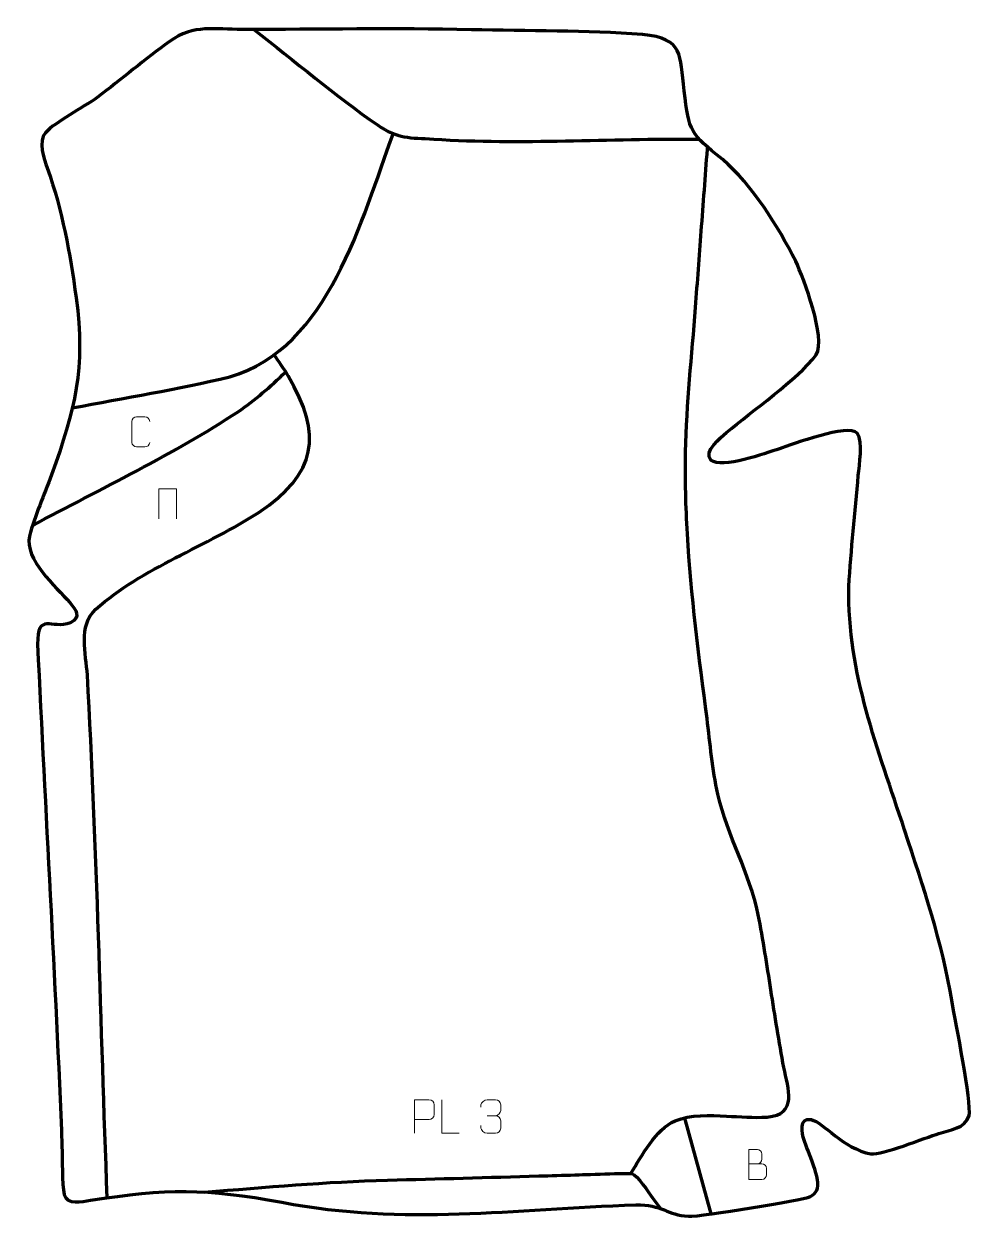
# Model space of a CAD drawing. Header units: millimetres. Extents: x 1020 to 1726, y 22 to 917.
import ezdxf

# ---------------------------------------------------------------- set-up
doc = ezdxf.new("R2010")
doc.units = ezdxf.units.MM
doc.header["$MEASUREMENT"] = 0
doc.layers.add('layer 1', color=7, linetype='Continuous')
doc.layers.add('layer 2', color=7, linetype='Continuous')

msp = doc.modelspace()

# ---------------------------------------------------------------- linework, layer by layer
at = {"layer": 'layer 1', "color": 142, "lineweight": 158}
for points, knots in [([(1191.0547, 913.1575), (1221.2562, 889.7936), (1251.8756, 863.7482), (1283.0979, 842.1279), (1283.0979, 842.1279), (1298.4998, 831.4627), (1307.181, 832.6311), (1325.1107, 831.4959), (1325.1107, 831.4959), (1390.4139, 827.3614), (1456.0311, 832.1458), (1521.426, 831.49), (1521.426, 831.49), (1521.426, 831.49), (1522.9253, 831.4726), (1522.9253, 831.4726)], [0, 0, 0, 0, 0.2, 0.2, 0.2, 0.2, 0.4, 0.4, 0.4, 0.4, 0.6, 0.6, 0.6, 0.6, 1, 1, 1, 1]), ([(1055.7974, 631.2636), (1094.6741, 638.8605), (1134.83, 645.0181), (1173.1921, 654.5583), (1173.1921, 654.5583), (1247.2944, 675.8881), (1271.0969, 771.6726), (1295.0068, 835.5622)], [0, 0, 0, 0, 0.33333333, 0.33333333, 0.33333333, 0.33333333, 1, 1, 1, 1]), ([(1471.9636, 61.0694), (1480.1239, 74.1541), (1490.448, 93.9744), (1505.0535, 100.2801), (1505.0535, 100.2801), (1516.0896, 105.0447), (1531.4106, 104.4423), (1543.1774, 103.8285), (1543.1774, 103.8285), (1553.5069, 103.2467), (1563.1508, 102.4785), (1573.5382, 103.1024), (1573.5382, 103.1024), (1596.6269, 104.922), (1589.2373, 124.4409), (1585.9674, 139.9549), (1585.9674, 139.9549), (1582.4166, 159.1603), (1579.3125, 178.4697), (1576.3301, 197.771), (1576.3301, 197.771), (1573.4567, 216.4611), (1570.5013, 235.0696), (1566.9156, 253.6409), (1566.9156, 253.6409), (1560.4062, 285.4902), (1544.059, 311.8778), (1536.8531, 343.5256), (1536.8531, 343.5256), (1532.7476, 362.0628), (1531.0118, 381.1452), (1528.7204, 399.9736), (1528.7204, 399.9736), (1522.7614, 445.8152), (1516.8345, 491.3934), (1514.106, 537.5785), (1514.106, 537.5785), (1512.9416, 557.9178), (1512.3838, 578.1922), (1512.7468, 598.5646), (1512.7468, 598.5646), (1513.4352, 634.4559), (1517.4923, 670.394), (1520.1995, 706.1855), (1520.1995, 706.1855), (1521.619, 725.1074), (1523.0102, 744.0313), (1524.4322, 762.9529), (1524.4322, 762.9529), (1525.9682, 783.3306), (1527.5042, 803.7083), (1529.0402, 824.086), (1529.0402, 824.086), (1529.0402, 824.086), (1529.1526, 825.5771), (1529.1526, 825.5771)], [0, 0, 0, 0, 0.06666667, 0.06666667, 0.06666667, 0.06666667, 0.13333333, 0.13333333, 0.13333333, 0.13333333, 0.2, 0.2, 0.2, 0.2, 0.26666667, 0.26666667, 0.26666667, 0.26666667, 0.33333333, 0.33333333, 0.33333333, 0.33333333, 0.4, 0.4, 0.4, 0.4, 0.46666667, 0.46666667, 0.46666667, 0.46666667, 0.53333333, 0.53333333, 0.53333333, 0.53333333, 0.6, 0.6, 0.6, 0.6, 0.66666667, 0.66666667, 0.66666667, 0.66666667, 0.73333333, 0.73333333, 0.73333333, 0.73333333, 0.8, 0.8, 0.8, 0.8, 0.86666667, 0.86666667, 0.86666667, 0.86666667, 1, 1, 1, 1]), ([(1081.837, 42.97), (1076.8749, 172.6471), (1074.3386, 302.8111), (1067.0418, 432.3413), (1067.0418, 432.3413), (1065.9722, 448.371), (1059.969, 468.8889), (1073.4267, 481.4051), (1073.4267, 481.4051), (1107.7444, 511.9624), (1156.4152, 528.5845), (1194.7364, 553.3869), (1194.7364, 553.3869), (1237.9251, 582.4677), (1242.5691, 610.9237), (1216.6881, 655.1848), (1216.6881, 655.1848), (1214.1109, 659.5922), (1208.9012, 666.42), (1206.4094, 670.8708)], [0, 0, 0, 0, 0.16666667, 0.16666667, 0.16666667, 0.16666667, 0.33333333, 0.33333333, 0.33333333, 0.33333333, 0.5, 0.5, 0.5, 0.5, 0.66666667, 0.66666667, 0.66666667, 0.66666667, 1, 1, 1, 1]), ([(1026.2183, 543.7549), (1076.6119, 570.7848), (1131.8186, 597.0361), (1179.3041, 628.4685), (1179.3041, 628.4685), (1192.7222, 637.3504), (1203.002, 646.9472), (1214.6705, 657.8437)], [0, 0, 0, 0, 0.33333333, 0.33333333, 0.33333333, 0.33333333, 1, 1, 1, 1]), ([(1154.295, 47.1838), (1200.1111, 50.7413), (1244.6941, 54.9078), (1290.7271, 56.0867), (1290.7271, 56.0867), (1328.269, 57.0482), (1365.7795, 58.1299), (1403.3169, 59.2252), (1403.3169, 59.2252), (1412.3218, 59.488), (1421.3268, 59.7507), (1430.3318, 60.0135), (1430.3318, 60.0135), (1435.5308, 60.1652), (1470.5712, 61.5425), (1472.6111, 60.9951), (1472.6111, 60.9951), (1476.8974, 59.8449), (1485.4756, 46.6699), (1488.1674, 43.0014), (1488.1674, 43.0014), (1490.1502, 40.299), (1492.1276, 37.5912), (1494.0924, 34.8756)], [0, 0, 0, 0, 0.14285714, 0.14285714, 0.14285714, 0.14285714, 0.28571429, 0.28571429, 0.28571429, 0.28571429, 0.42857143, 0.42857143, 0.42857143, 0.42857143, 0.57142857, 0.57142857, 0.57142857, 0.57142857, 0.71428571, 0.71428571, 0.71428571, 0.71428571, 1, 1, 1, 1])]:
    msp.add_open_spline(points, degree=3, knots=knots, dxfattribs=at)
at = {"layer": 'layer 1', "color": 250, "lineweight": 9}
for points, knots in [([(1113.52, 605.6226), (1113.3948, 603.5416), (1111.8926, 602.2164), (1109.9689, 602.2067), (1109.9689, 602.2067), (1107.8803, 602.207), (1105.7917, 602.207), (1103.7034, 602.2067), (1103.7034, 602.2067), (1101.9792, 602.1123), (1100.2128, 603.8002), (1100.2228, 605.607), (1100.2228, 605.607), (1100.2232, 610.7752), (1100.2232, 615.9429), (1100.2228, 621.1103), (1100.2228, 621.1103), (1100.2266, 623.0254), (1101.7911, 624.5653), (1103.719, 624.5532), (1103.719, 624.5532), (1105.802, 624.5532), (1107.8855, 624.5532), (1109.9689, 624.5532), (1109.9689, 624.5532), (1111.7124, 624.585), (1113.4961, 623.2491), (1113.52, 621.0657)], [0, 0, 0, 0, 0.125, 0.125, 0.125, 0.125, 0.25, 0.25, 0.25, 0.25, 0.375, 0.375, 0.375, 0.375, 0.5, 0.5, 0.5, 0.5, 0.625, 0.625, 0.625, 0.625, 0.75, 0.75, 0.75, 0.75, 1, 1, 1, 1]), ([(1120.2907, 548.6137), (1120.2907, 548.6137), (1120.2907, 570.964), (1120.2907, 570.964), (1120.2907, 570.964), (1120.2907, 570.964), (1133.409, 570.964), (1133.409, 570.964), (1133.409, 570.964), (1133.409, 570.964), (1133.409, 548.6137), (1133.409, 548.6137)], [0, 0, 0, 0, 0.25, 0.25, 0.25, 0.25, 0.5, 0.5, 0.5, 0.5, 1, 1, 1, 1]), ([(1310.7539, 91.0593), (1310.7539, 91.0593), (1310.7539, 116.0129), (1310.7539, 116.0129), (1310.7539, 116.0129), (1314.3489, 116.0129), (1317.9442, 116.0129), (1321.5396, 116.0129), (1321.5396, 116.0129), (1323.8648, 115.975), (1325.4222, 114.4849), (1325.418, 112.1188), (1325.418, 112.1188), (1325.4176, 110.0831), (1325.4176, 107.0238), (1325.418, 104.9878), (1325.418, 104.9878), (1325.4115, 103.1124), (1323.5993, 101.1705), (1321.5897, 101.1514), (1321.5897, 101.1514), (1321.5897, 101.1514), (1310.7539, 101.1514), (1310.7539, 101.1514)], [0, 0, 0, 0, 0.14285714, 0.14285714, 0.14285714, 0.14285714, 0.28571429, 0.28571429, 0.28571429, 0.28571429, 0.42857143, 0.42857143, 0.42857143, 0.42857143, 0.57142857, 0.57142857, 0.57142857, 0.57142857, 0.71428571, 0.71428571, 0.71428571, 0.71428571, 1, 1, 1, 1]), ([(1344.0942, 91.0594), (1344.0942, 91.0594), (1331.1451, 91.0594), (1331.1451, 91.0594), (1331.1451, 91.0594), (1331.1451, 91.0594), (1331.1451, 116.013), (1331.1451, 116.013)], [0, 0, 0, 0, 0.33333333, 0.33333333, 0.33333333, 0.33333333, 1, 1, 1, 1]), ([(1360.2551, 110.3287), (1360.2551, 110.3287), (1360.2551, 112.1859), (1360.2551, 112.1859), (1360.2551, 112.1859), (1360.2408, 113.9278), (1362.9053, 116.0459), (1364.9644, 116.0232), (1364.9644, 116.0232), (1367.0285, 116.0232), (1369.0925, 116.0232), (1371.1562, 116.0232), (1371.1562, 116.0232), (1373.3507, 116.032), (1374.949, 114.1852), (1374.9934, 112.2731), (1374.9934, 112.2731), (1374.993, 110.838), (1374.993, 109.4029), (1374.9934, 107.9674), (1374.9934, 107.9674), (1374.9448, 106.3139), (1373.3422, 104.0839), (1371.1439, 104.0939), (1371.1439, 104.0939), (1373.3476, 104.0827), (1374.9556, 102.2795), (1375.0096, 100.22), (1375.0096, 100.22), (1375.0092, 98.4353), (1375.0092, 96.6506), (1375.0096, 94.8655), (1375.0096, 94.8655), (1375.0197, 92.8041), (1372.9648, 91.041), (1371.1439, 91.0491), (1371.1439, 91.0491), (1369.0786, 91.0494), (1367.0134, 91.0494), (1364.9478, 91.0491), (1364.9478, 91.0491), (1362.7792, 91.0606), (1360.2482, 93.4608), (1360.2296, 94.9226), (1360.2296, 94.9226), (1360.2296, 94.9226), (1360.2296, 96.8312), (1360.2296, 96.8312)], [0, 0, 0, 0, 0.07692308, 0.07692308, 0.07692308, 0.07692308, 0.15384615, 0.15384615, 0.15384615, 0.15384615, 0.23076923, 0.23076923, 0.23076923, 0.23076923, 0.30769231, 0.30769231, 0.30769231, 0.30769231, 0.38461538, 0.38461538, 0.38461538, 0.38461538, 0.46153846, 0.46153846, 0.46153846, 0.46153846, 0.53846154, 0.53846154, 0.53846154, 0.53846154, 0.61538462, 0.61538462, 0.61538462, 0.61538462, 0.69230769, 0.69230769, 0.69230769, 0.69230769, 0.76923077, 0.76923077, 0.76923077, 0.76923077, 0.84615385, 0.84615385, 0.84615385, 0.84615385, 1, 1, 1, 1]), ([(1559.8172, 68.244), (1563.0762, 68.2444), (1566.3356, 68.2444), (1569.5953, 68.244), (1569.5953, 68.244), (1571.3646, 68.2285), (1573.0875, 66.6735), (1573.0875, 64.8377), (1573.0875, 64.8377), (1573.0872, 63.8269), (1573.0872, 61.0956), (1573.0875, 60.0845), (1573.0875, 60.0845), (1573.1034, 58.4204), (1571.7221, 56.6166), (1569.6427, 56.6318), (1569.6427, 56.6318), (1566.3827, 56.6321), (1563.123, 56.6321), (1559.8637, 56.6318), (1559.8637, 56.6318), (1559.8637, 64.0822), (1559.8637, 71.5323), (1559.8637, 78.9821), (1559.8637, 78.9821), (1561.9898, 78.9821), (1564.1162, 78.9821), (1566.2427, 78.9821), (1566.2427, 78.9821), (1567.7482, 78.9979), (1569.6262, 77.2867), (1569.6421, 75.529), (1569.6421, 75.529), (1569.6417, 73.6784), (1569.6417, 73.5477), (1569.6421, 71.6968), (1569.6421, 71.6968), (1569.6575, 69.8462), (1567.9966, 68.2285), (1566.1962, 68.244)], [0, 0, 0, 0, 0.09090909, 0.09090909, 0.09090909, 0.09090909, 0.18181818, 0.18181818, 0.18181818, 0.18181818, 0.27272727, 0.27272727, 0.27272727, 0.27272727, 0.36363636, 0.36363636, 0.36363636, 0.36363636, 0.45454545, 0.45454545, 0.45454545, 0.45454545, 0.54545455, 0.54545455, 0.54545455, 0.54545455, 0.63636364, 0.63636364, 0.63636364, 0.63636364, 0.72727273, 0.72727273, 0.72727273, 0.72727273, 0.81818182, 0.81818182, 0.81818182, 0.81818182, 1, 1, 1, 1])]:
    msp.add_open_spline(points, degree=3, knots=knots, dxfattribs=at)
msp.add_open_spline([(1364.9648, 104.0835), (1364.9648, 104.0835), (1371.1612, 104.0835), (1371.1612, 104.0835)], degree=3, dxfattribs=at)
at = {"layer": 'layer 1', "color": 142, "lineweight": 158}
msp.add_open_spline([(1531.8236, 30.8939), (1531.8236, 30.8939), (1511.9871, 103.2071), (1511.9871, 103.2071)], degree=3, dxfattribs=at)
at = {"layer": 'layer 2', "color": 242, "lineweight": 158}
msp.add_open_spline([(1074.3304, 862.5482), (1092.4684, 876.1394), (1109.9979, 891.0116), (1128.2125, 904.2957), (1128.2125, 904.2957), (1146.6049, 917.2197), (1161.7212, 913.1742), (1182.6162, 913.1465), (1182.6162, 913.1465), (1239.6932, 913.1675), (1295.9933, 914.3268), (1353.1527, 912.9816), (1353.1527, 912.9816), (1395.2868, 912.0393), (1438.6888, 912.377), (1480.6353, 909.5359), (1480.6353, 909.5359), (1511.702, 906.018), (1508.2063, 894.8267), (1511.7005, 867.4625), (1511.7005, 867.4625), (1515.4984, 836.4822), (1516.1088, 835.8254), (1540.443, 816.3423), (1540.443, 816.3423), (1562.4832, 797.3931), (1581.5904, 766.4512), (1594.8493, 740.6557), (1594.8493, 740.6557), (1600.7246, 727.243), (1617.7107, 683.4517), (1610.1363, 670.845), (1610.1363, 670.845), (1595.8574, 652.2669), (1562.3696, 629.0829), (1543.2403, 612.8796), (1543.2403, 612.8796), (1539.1432, 609.4092), (1525.7864, 598.6613), (1531.6374, 592.3667), (1531.6374, 592.3667), (1539.8425, 585.3977), (1572.1874, 597.6255), (1582.6453, 600.873), (1582.6453, 600.873), (1591.9673, 603.9001), (1634.1829, 619.9136), (1640.6058, 612.4534), (1640.6058, 612.4534), (1645.2175, 605.7241), (1642.0683, 589.2564), (1641.466, 581.0334), (1641.466, 581.0334), (1639.3702, 553.5741), (1635.9009, 525.5911), (1634.3796, 498.2355), (1634.3796, 498.2355), (1633.3465, 432.5255), (1656.1508, 378.1314), (1675.8832, 316.9162), (1675.8832, 316.9162), (1690.3888, 272.7419), (1703.5669, 234.9244), (1711.379, 188.6192), (1711.379, 188.6192), (1713.8164, 174.4245), (1726.137, 113.6448), (1723.9756, 104.2386), (1723.9756, 104.2386), (1720.8649, 94.2669), (1710.4263, 93.8684), (1701.4729, 90.9455), (1701.4729, 90.9455), (1691.5308, 87.5886), (1659.0651, 74.8829), (1650.8342, 75.6221), (1650.8342, 75.6221), (1629.9224, 79.6577), (1615.6381, 99.1337), (1606.3187, 101.1913), (1606.3187, 101.1913), (1597.1732, 103.2104), (1599.4529, 90.764), (1600.9894, 85.9634), (1600.9894, 85.9634), (1603.768, 78.1967), (1614.1156, 55.8164), (1610.5743, 48.7182), (1610.5743, 48.7182), (1609.5091, 46.5831), (1607.8209, 45.0166), (1605.7504, 43.8525), (1605.7504, 43.8525), (1599.683, 41.0128), (1524.3954, 28.9109), (1514.9026, 29.1596), (1514.9026, 29.1596), (1499.1159, 29.9736), (1495.2269, 38.1095), (1475.7632, 37.7534), (1475.7632, 37.7534), (1383.4333, 34.6397), (1304.7894, 21.9678), (1211.8948, 39.619), (1211.8948, 39.619), (1155.0063, 50.1187), (1126.2457, 49.9526), (1069.2596, 41.095), (1069.2596, 41.095), (1062.9817, 40.1192), (1051.8805, 37.3416), (1049.7613, 45.3512), (1049.7613, 45.3512), (1048.0656, 53.4339), (1048.4852, 71.9729), (1048.1396, 81.2618), (1048.1396, 81.2618), (1043.2224, 205.9147), (1035.799, 330.6336), (1029.902, 455.2773), (1029.902, 455.2773), (1029.8772, 479.4873), (1040.1358, 466.0298), (1054.5322, 471.0858), (1054.5322, 471.0858), (1062.4154, 475.8412), (1058.787, 480.5051), (1053.9671, 486.2766), (1053.9671, 486.2766), (1043.7022, 498.3237), (1019.8558, 518.4354), (1023.9258, 535.858), (1023.9258, 535.858), (1027.7149, 550.5914), (1034.997, 566.8909), (1040.3405, 581.4734), (1040.3405, 581.4734), (1057.7258, 629.9662), (1065.8825, 661.2513), (1058.667, 713.2516), (1058.667, 713.2516), (1053.9144, 747.358), (1048.6483, 777.3934), (1037.1137, 810.0444), (1037.1137, 810.0444), (1034.722, 816.8147), (1030.2868, 830.0633), (1035.7674, 836.2031), (1035.7674, 836.2031), (1043.1517, 844.4755), (1064.0381, 855.0566), (1074.3304, 862.5482)], degree=3, knots=[0, 0, 0, 0, 0.02564103, 0.02564103, 0.02564103, 0.02564103, 0.05128205, 0.05128205, 0.05128205, 0.05128205, 0.07692308, 0.07692308, 0.07692308, 0.07692308, 0.1025641, 0.1025641, 0.1025641, 0.1025641, 0.12820513, 0.12820513, 0.12820513, 0.12820513, 0.15384615, 0.15384615, 0.15384615, 0.15384615, 0.17948718, 0.17948718, 0.17948718, 0.17948718, 0.20512821, 0.20512821, 0.20512821, 0.20512821, 0.23076923, 0.23076923, 0.23076923, 0.23076923, 0.25641026, 0.25641026, 0.25641026, 0.25641026, 0.28205128, 0.28205128, 0.28205128, 0.28205128, 0.30769231, 0.30769231, 0.30769231, 0.30769231, 0.33333333, 0.33333333, 0.33333333, 0.33333333, 0.35897436, 0.35897436, 0.35897436, 0.35897436, 0.38461538, 0.38461538, 0.38461538, 0.38461538, 0.41025641, 0.41025641, 0.41025641, 0.41025641, 0.43589744, 0.43589744, 0.43589744, 0.43589744, 0.46153846, 0.46153846, 0.46153846, 0.46153846, 0.48717949, 0.48717949, 0.48717949, 0.48717949, 0.51282051, 0.51282051, 0.51282051, 0.51282051, 0.53846154, 0.53846154, 0.53846154, 0.53846154, 0.56410256, 0.56410256, 0.56410256, 0.56410256, 0.58974359, 0.58974359, 0.58974359, 0.58974359, 0.61538462, 0.61538462, 0.61538462, 0.61538462, 0.64102564, 0.64102564, 0.64102564, 0.64102564, 0.66666667, 0.66666667, 0.66666667, 0.66666667, 0.69230769, 0.69230769, 0.69230769, 0.69230769, 0.71794872, 0.71794872, 0.71794872, 0.71794872, 0.74358974, 0.74358974, 0.74358974, 0.74358974, 0.76923077, 0.76923077, 0.76923077, 0.76923077, 0.79487179, 0.79487179, 0.79487179, 0.79487179, 0.82051282, 0.82051282, 0.82051282, 0.82051282, 0.84615385, 0.84615385, 0.84615385, 0.84615385, 0.87179487, 0.87179487, 0.87179487, 0.87179487, 0.8974359, 0.8974359, 0.8974359, 0.8974359, 0.92307692, 0.92307692, 0.92307692, 0.92307692, 0.94871795, 0.94871795, 0.94871795, 0.94871795, 1, 1, 1, 1], dxfattribs=at)

doc.saveas('drawing.dxf')
